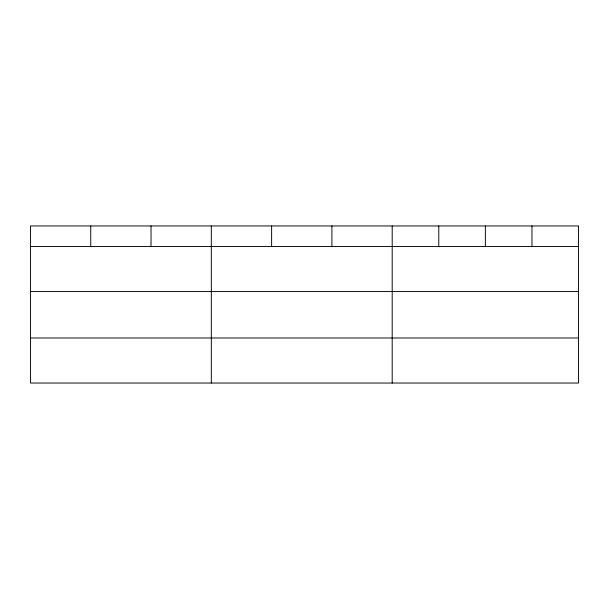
<?xml version="1.0" encoding="UTF-8"?>
<svg xmlns="http://www.w3.org/2000/svg" width="609" height="609" viewBox="0 0 609 609"><rect width="100%" height="100%" fill="white"/><g stroke="black" fill="none" stroke-linecap="round" stroke-linejoin="round"><path stroke-width="0.91" d="M578.55 291.559L578.55 225.954L30.45 225.954L30.45 383.046L578.55 383.046L578.55 291.559L30.45 291.559M30.45 246.5L578.55 246.5M30.45 337.987L578.55 337.987M531.962 225.954L531.962 246.5M485.373 225.954L485.373 246.5M438.784 225.954L438.784 246.5M392.196 225.954L392.196 383.046M331.905 225.954L331.905 246.5M271.614 225.954L271.614 246.5M211.323 225.954L211.323 383.046M151.032 225.954L151.032 246.5M90.741 225.954L90.741 246.5"/></g></svg>
